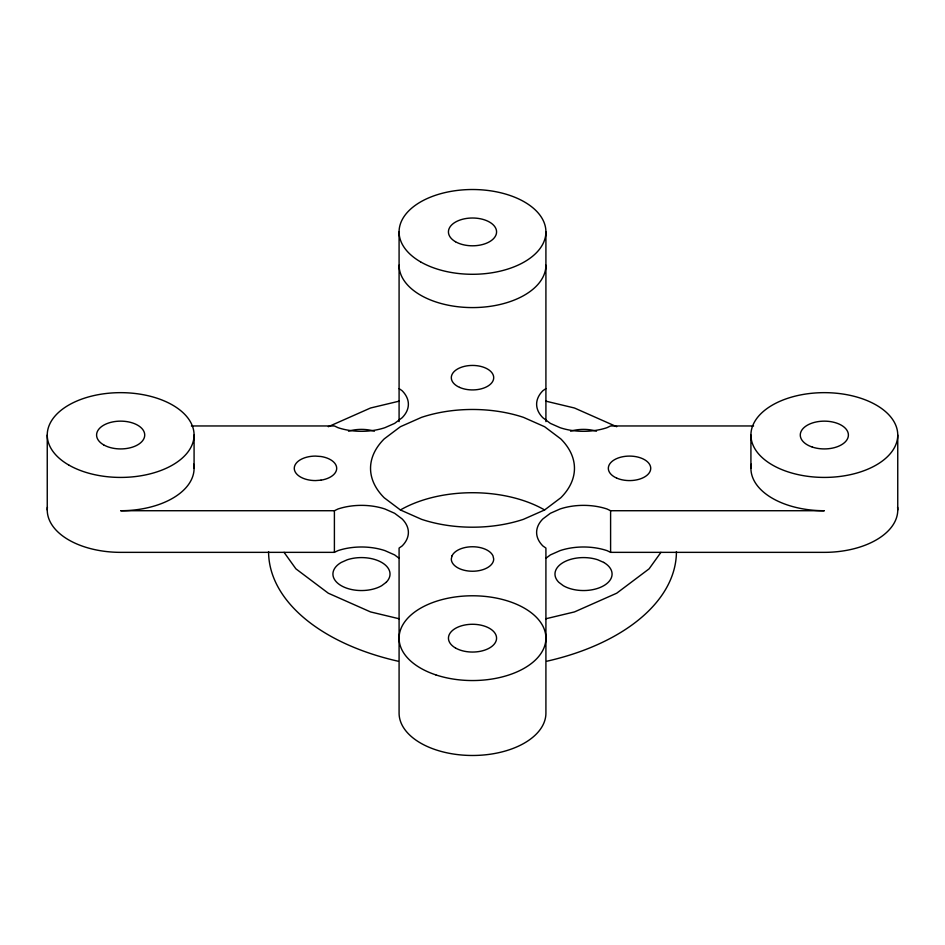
<?xml version="1.0" encoding="UTF-8"?>
<svg xmlns="http://www.w3.org/2000/svg" width="945" height="945" viewBox="0 0 945 945"><rect width="100%" height="100%" fill="white"/><g stroke="black" fill="none" stroke-linecap="round" stroke-linejoin="round"><path stroke-width="1.42" d="M660.933 552.352L649.109 568.831L616.695 593.212L574.465 611.923L545.915 618.751M544.603 509.957L560.798 497.767A101.965 58.862 0 0 0 560.798 438.905L544.603 426.715L523.483 417.359A101.965 58.862 0 0 0 421.517 417.359L400.396 426.715L384.202 438.905A101.965 58.862 0 0 0 384.202 497.767L400.396 509.957L421.517 519.313A101.965 58.862 0 0 0 523.483 519.313L544.603 509.957A101.965 58.862 0 0 0 400.396 509.969M545.915 558.271L550.368 554.916L560.078 550.616A46.907 27.074 0 0 1 606.985 550.616L610.6 552.352L824.335 552.352A73.415 42.383 0 0 0 897.596 507.205M545.915 388.608L542.914 390.698A46.907 27.074 0 0 0 542.914 417.773L550.368 423.384L560.078 427.683A46.907 27.074 0 0 0 606.985 427.683L610.6 425.959L753.578 425.959M193.725 464.196A73.415 42.383 0 0 1 120.665 510.725L334.4 510.725L338.015 508.989A46.907 27.074 0 0 1 384.922 508.989L394.632 513.289L402.086 518.899A46.907 27.074 0 0 1 402.086 545.986L399.085 548.065L399.085 713.097A73.415 42.383 0 0 0 472.5 755.48A73.415 42.383 0 0 0 545.915 713.097L545.915 548.065L542.914 545.986A46.907 27.074 0 0 1 542.914 518.899L550.368 513.289L560.078 508.989A46.907 27.074 0 0 1 606.985 508.989L610.6 510.725L824.335 510.725A73.415 42.383 0 0 1 751.275 464.196M47.404 507.205A73.415 42.383 0 0 0 120.665 552.352L334.4 552.352L338.015 550.616A46.907 27.074 0 0 1 384.922 550.616L394.632 554.916L399.085 558.271M328.305 426.715L370.534 408.004L399.085 401.176M191.422 425.959L334.4 425.959L338.015 427.683A46.907 27.074 0 0 0 384.922 427.683L394.632 423.384L402.086 417.773A46.907 27.074 0 0 0 402.086 390.698L399.085 388.608M545.915 401.176L574.465 408.004L616.695 426.715M399.085 618.751L370.534 611.923L328.305 593.212L295.891 568.831L284.067 552.352M897.75 435.043A73.415 42.383 0 0 1 787.634 471.744A73.415 42.383 0 0 1 787.634 398.329A73.415 42.383 0 0 1 897.75 435.043L897.75 509.957M750.921 435.043L750.921 468.342M610.6 510.725L610.6 552.352M545.915 231.903L545.915 421.624M399.085 231.903L399.085 421.624M334.4 510.725L334.4 552.352M194.079 435.043L194.079 468.342M47.25 435.043L47.25 509.957M545.915 265.202A73.415 42.383 0 0 1 472.5 307.586A73.415 42.383 0 0 1 399.085 265.202M676.419 551.585A203.919 117.735 0 0 1 546.978 661.193M398.022 661.193A203.919 117.735 0 0 1 268.581 551.585M570.567 431.18A28.551 16.478 0 0 1 596.496 431.18M348.504 431.18A28.551 16.478 0 0 1 374.433 431.18M452.017 555.825L451.297 558.991A21.203 12.25 0 0 0 472.5 571.241A21.203 12.25 0 0 0 493.703 558.991L492.983 555.825A21.203 12.25 0 0 0 472.5 546.753A21.203 12.25 0 0 0 452.017 555.825M386.198 582.309L381.662 585.723A28.551 16.478 0 0 1 341.287 585.723A28.551 16.478 0 0 1 341.287 562.417L347.193 559.794A28.551 16.478 0 0 1 381.662 562.417A28.551 16.478 0 0 1 386.198 582.309M320.969 480.166L315.476 480.58A21.203 12.25 0 0 1 294.273 468.342A21.203 12.25 0 0 1 315.476 456.092L320.969 456.506A21.203 12.25 0 0 1 336.692 468.342A21.203 12.25 0 0 1 320.969 480.166M603.713 562.417L597.807 559.794A28.551 16.478 0 0 0 563.338 562.417A28.551 16.478 0 0 0 558.802 582.309L563.338 585.723A28.551 16.478 0 0 0 603.713 585.723A28.551 16.478 0 0 0 603.713 562.417M616.612 478.052A21.203 12.25 0 0 0 650.55 469.937A21.203 12.25 0 0 0 621.408 457.026A21.203 12.25 0 0 0 616.612 478.052M459.589 387.391A21.203 12.25 0 0 0 493.526 379.276A21.203 12.25 0 0 0 464.385 366.365A21.203 12.25 0 0 0 459.589 387.391M455.49 241.731A24.062 13.891 0 0 0 495.747 235.506A24.062 13.891 0 0 0 466.275 218.484A24.062 13.891 0 0 0 455.49 241.731M420.584 261.871A73.415 42.383 0 0 0 543.41 242.877A73.415 42.383 0 0 0 453.494 190.961A73.415 42.383 0 0 0 420.584 261.871M103.643 444.859A24.062 13.891 0 0 0 143.9 438.634A24.062 13.891 0 0 0 114.439 421.612A24.062 13.891 0 0 0 103.643 444.859M455.49 647.986A24.062 13.891 0 0 0 495.747 641.761A24.062 13.891 0 0 0 466.275 624.751A24.062 13.891 0 0 0 455.49 647.986M68.749 465.011A73.415 42.383 0 0 0 191.575 446.005A73.415 42.383 0 0 0 101.658 394.1A73.415 42.383 0 0 0 68.749 465.011M435.799 674.872A73.415 42.383 0 0 0 545.915 638.17A73.415 42.383 0 0 0 435.799 601.457A73.415 42.383 0 0 0 435.799 674.872M812.31 447.068A24.062 13.891 0 0 0 848.397 435.043A24.062 13.891 0 0 0 812.31 423.006A24.062 13.891 0 0 0 812.31 447.068"/></g></svg>
